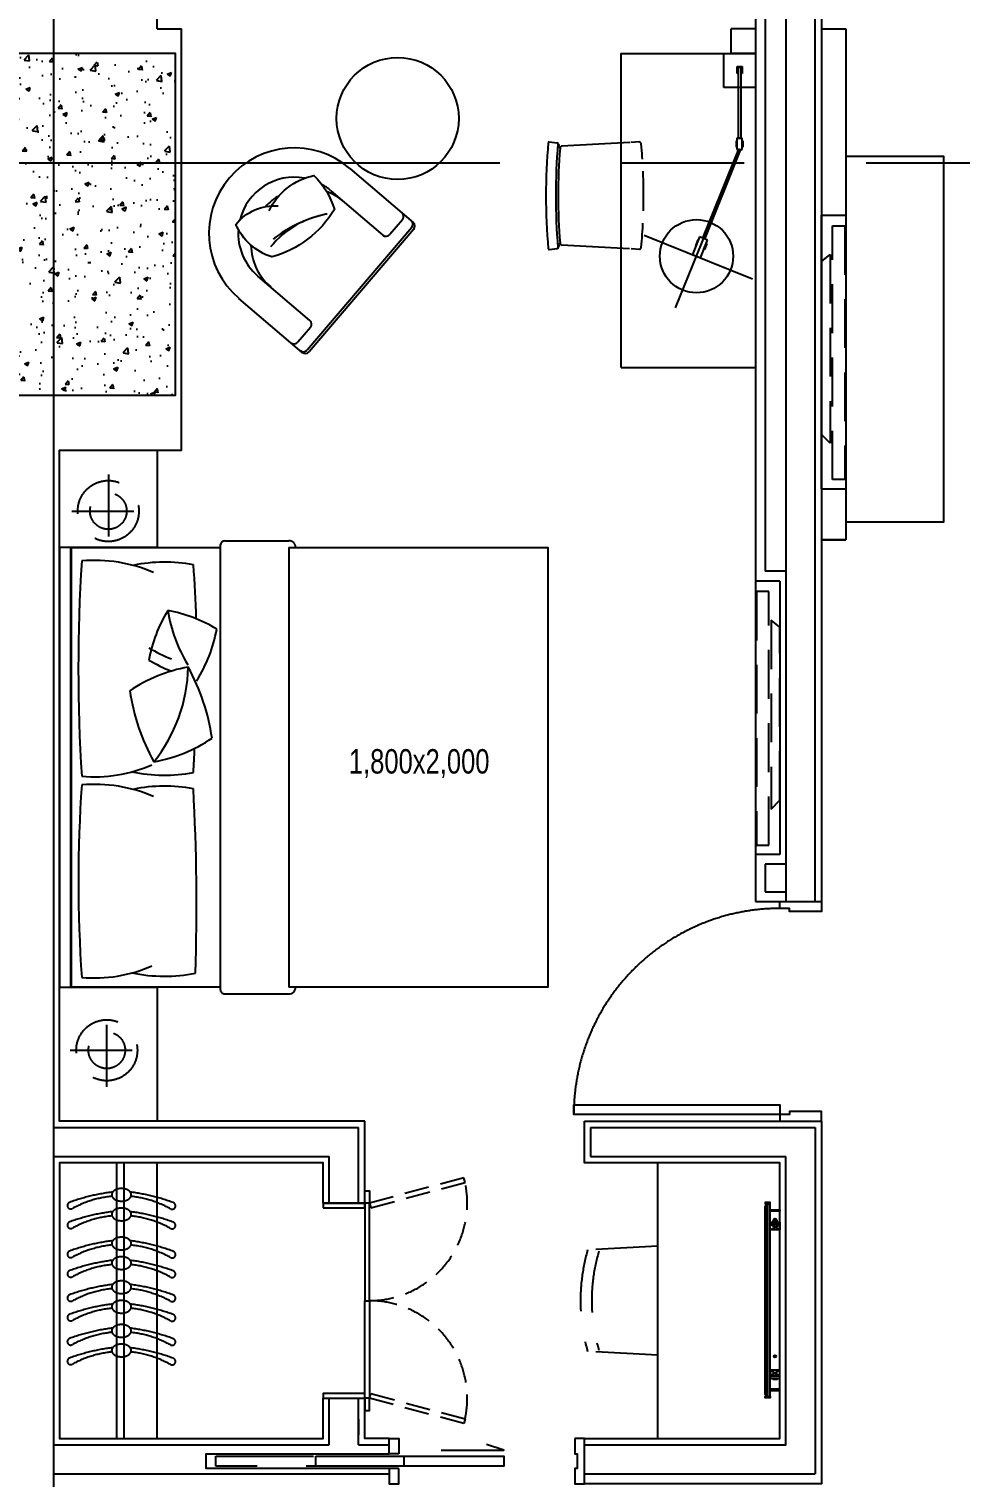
# Model space of a CAD drawing. Header units: millimetres. Extents: x 10000 to 302800, y 6800 to 229018.
# Drawn here: x 209778 to 213591, y 157154 to 163087 of the extents above; entities that cross this region are included whole.
import ezdxf
from ezdxf.enums import TextEntityAlignment as Align

# ---------------------------------------------------------------- set-up
doc = ezdxf.new("R2010")
doc.units = ezdxf.units.MM
doc.header["$LTSCALE"] = 400
doc.header["$MEASUREMENT"] = 0
for name, pattern in [('X-GRID_5~ROOF$0$CENTER2', [1.125, 0.75, -0.125, 0.125, -0.125]), ('X-ROOM TYPE-SR-1.3+1.7Bay$0$CONTINOUS', [0]), ('X-ROOM TYPE-SR-1.3+1.7Bay$0$DASHDOT', [1, 0.5, -0.25, 0, -0.25]), ('X-ROOM TYPE-SR-1.3+1.7Bay$0$HID', [1.5, 1, -0.5]), ('X-ROOM TYPE-SR-1.3+1.7Bay$0$HIDDEN', [0.375, 0.25, -0.125]), ('X-ROOM TYPE-SR-1.3+1.7Bay$0$X-ROOM TYPE-SR-1.3+1.7Bay$0$HIDDEN2', [4.7625, 3.175, -1.5875]), ('X-ROOM TYPE-SR-1.3+1.7Bay$0$X-ROOM TYPE-SR-2bay_1$0$PHANTOM2', [1.25, 0.625, -0.125, 0.125, -0.125, 0.125, -0.125]), ('X-ROOM TYPE-SR-1.3+1.7Bay$0$X-ROOM TYPE-SR-3Bay$0$X-ROOM TYPE-SR-3Bay$0$HIDDEN2', [4.7625, 3.175, -1.5875])]:
    doc.linetypes.add(name, pattern=pattern)
doc.layers.get('0').update_dxf_attribs({"linetype": 'CONTINUOUS'})
for name, color, linetype in [('A-DIM1', 7, 'CONTINUOUS'), ('X-COL-8F$0$A-COL', 2, 'CONTINUOUS'), ('X-COL-8F$0$A-HAT', 252, 'CONTINUOUS'), ('X-EXT_8F$0$A-254', 254, 'CONTINUOUS'), ('X-GRID_5~ROOF$0$A-CEN1', 1, 'X-GRID_5~ROOF$0$CENTER2'), ('X-ROOM TYPE-SR-1.3+1.7Bay$0$.WA_BUILT-IN LOW', 252, 'CONTINUOUS'), ('X-ROOM TYPE-SR-1.3+1.7Bay$0$.WA_Built-in mirror', 252, 'CONTINUOUS'), ('X-ROOM TYPE-SR-1.3+1.7Bay$0$.WA_Built-in_Lower', 252, 'CONTINUOUS'), ('X-ROOM TYPE-SR-1.3+1.7Bay$0$.WA_Door Swing', 252, 'CONTINUOUS'), ('X-ROOM TYPE-SR-1.3+1.7Bay$0$.WA_FP_Furn', 252, 'X-ROOM TYPE-SR-1.3+1.7Bay$0$CONTINOUS'), ('X-ROOM TYPE-SR-1.3+1.7Bay$0$.WA_Furn', 252, 'CONTINUOUS'), ('X-ROOM TYPE-SR-1.3+1.7Bay$0$.WA_Furn hidden', 252, 'CONTINUOUS'), ('X-ROOM TYPE-SR-1.3+1.7Bay$0$.WA_METAL', 252, 'CONTINUOUS'), ('X-ROOM TYPE-SR-1.3+1.7Bay$0$.WA_Plaster', 252, 'CONTINUOUS'), ('X-ROOM TYPE-SR-1.3+1.7Bay$0$.WA_Wall-Fin', 252, 'CONTINUOUS'), ('X-ROOM TYPE-SR-1.3+1.7Bay$0$.WA_Wall-Finish', 252, 'CONTINUOUS'), ('X-ROOM TYPE-SR-1.3+1.7Bay$0$A-WALD', 7, 'CONTINUOUS'), ('X-ROOM TYPE-SR-1.3+1.7Bay$0$WA_Furn', 252, 'CONTINUOUS'), ('X-ROOM TYPE-SR-1.3+1.7Bay$0$X-ROOM TYPE-SR-1.3+1.7Bay$0$__Door-bomba', 252, 'CONTINUOUS'), ('X-ROOM TYPE-SR-1.3+1.7Bay$0$X-ROOM TYPE-SR-1.3+1.7Bay$0$ID_FP-FURN LOOSE', 252, 'CONTINUOUS'), ('X-ROOM TYPE-SR-1.3+1.7Bay$0$X-ROOM TYPE-SR-2bay_1$0$__Door-bomba', 252, 'CONTINUOUS'), ('X-ROOM TYPE-SR-1.3+1.7Bay$0$X-ROOM TYPE-SR-2bay_1$0$X-ROOM TYPE-SR-1.3+1.7Bay$0$__Door-bomba', 252, 'CONTINUOUS'), ('X-ROOM TYPE-SR-1.3+1.7Bay$0$X-ROOM TYPE-SR-3Bay$0$ID_FP-FURN LOOSE', 252, 'CONTINUOUS')]:
    doc.layers.add(name, color=color, linetype=linetype)
doc.styles.add('X-ROOM TYPE-SR-1.3+1.7Bay$0$Hrtext', font='', dxfattribs={"width": 0.8})
doc.styles.get('X-ROOM TYPE-SR-1.3+1.7Bay$0$Hrtext').set_extended_font_data('Dotum')

# ---------------------------------------------------------------- blocks, each defined once
blk = doc.blocks.new('X-COL-8F$0$1200X1400_4~10F_C4A')
at = {"layer": 'X-COL-8F$0$A-HAT'}
h = blk.add_hatch(dxfattribs=at)
h.set_pattern_fill('AR-CONC', color=256)
h.set_pattern_definition([(50, (-184198.82, -65921.2), (182.18467, -15.93909), [19.05, -209.55]), (355, (-184198.82, -65921.2), (-35.24283, 191.05664), [15.24, -167.64]), (100.451, (-184183.63, -65922.53), (146.9425, 175.11669), [16.19, -178.09]), (46.1842, (-184198.82, -65870.4), (271.07904, -42.04233), [28.575, -314.325]), (96.6356, (-184176.23, -65873.9), (237.40423, 247.42556), [24.285, -267.135]), (351.184, (-184198.82, -65870.4), (237.4046, 247.4251), [22.86, -251.46]), (21, (-184173.42, -65883.1), (151.61488, -102.26552), [19.05, -209.55]), (326, (-184173.42, -65883.1), (61.80203, 184.18797), [15.24, -167.64]), (71.4514, (-184160.78, -65891.63), (213.41649, 81.92286), [16.19, -178.09]), (37.5, (-184198.817, -65921.206), (3.088603, 84.555039), [0, -165.608, 0, -170.18, 0, -168.275]), (7.5, (-184198.82, -65921.21), (66.819663, 100.180575), [0, -97.028, 0, -161.798, 0, -64.135]), (327.5, (-184255.46, -65921.206), (135.590595, -5.728744), [0, -63.5, 0, -198.12, 0, -262.89]), (317.5, (-184280.86, -65921.21), (148.12918, 25.42649), [0, -82.55, 0, -131.572, 0, -186.69])])
h.paths.add_polyline_path([(600, 1600), (-600, 1600), (-600, 200), (600, 200)])
at = {"layer": 'X-COL-8F$0$A-COL'}
blk.add_lwpolyline([(-600, 200), (600, 200), (600, 1600), (-600, 1600)], close=True, dxfattribs=at)
blk = doc.blocks.new('X-COL-8F')
at = {"layer": 'X-COL-8F$0$A-COL'}
blk.add_blockref('X-COL-8F$0$1200X1400_4~10F_C4A', (204998.8, 65921.2), dxfattribs=at)
blk = doc.blocks.new('X-EXT_8F')
at = {"layer": 'X-EXT_8F$0$A-254'}
h = blk.add_hatch(dxfattribs=at)
h.set_pattern_fill('LINE', color=252, scale=100, angle=90)
h.set_pattern_definition([(90, (0, 0), (-317.5, 2e-14), [])])
edge = h.paths.add_edge_path()
edge.add_line((214444.8, 68021.2), (188877.6, 70521.2))
edge.add_line((188877.6, 70521.2), (174255.5, 70521.2))
edge.add_arc((174255.5, 68371.2), 2150, 90, 167)
edge.add_line((172160.6, 68854.9), (172053.9, 68392.8))
edge.add_arc((174148.8, 67909.2), 2150, 167, 180)
edge.add_line((171998.8, 67909.2), (171998.8, 38021.2))
edge.add_arc((174148.8, 38021.2), 2150, 180, 270)
edge.add_line((174148.8, 35871.2), (195098.8, 35871.2))
edge.add_line((195098.8, 35871.2), (195098.8, 36521.2))
edge.add_line((195098.8, 36521.2), (174648.8, 36521.2))
edge.add_arc((174648.8, 38021.2), 1500, 180, 270, ccw=False)
edge.add_line((173148.8, 38021.2), (173148.8, 67371.2))
edge.add_arc((174648.8, 67371.2), 1500, 90, 180, ccw=False)
edge.add_line((174648.8, 68871.2), (187974.8, 68871.2))
edge.add_line((187974.8, 68871.2), (202089.9, 68021.2))
edge.add_line((202089.9, 68021.2), (214444.8, 68021.2))
blk = doc.blocks.new('X-GRID_5~ROOF')
at = {"layer": 'X-GRID_5~ROOF$0$A-CEN1', "ltscale": 10}
blk.add_lwpolyline([(251927.3, 67071.2), (158516.9, 67071.2)], dxfattribs=at)
blk = doc.blocks.new('X-ROOM TYPE-SR-1.3+1.7Bay$0$A$C07D34A31')
at = {"layer": 'X-ROOM TYPE-SR-1.3+1.7Bay$0$.WA_Furn'}
for p, q in [((0, 387.3), (3.3, 354.1)), ((440, 387.3), (436.7, 354.1)), ((2.2, 57.3), (17.3, 335.6)), ((437.9, 56.9), (422.7, 335.6))]:
    blk.add_line(p, q, dxfattribs=at)
at = {"layer": 'X-ROOM TYPE-SR-1.3+1.7Bay$0$.WA_Furn', "linetype": 'X-ROOM TYPE-SR-1.3+1.7Bay$0$HIDDEN'}
for p, q in [((0, 17.4), (1.8, 50.2)), ((440, 17.4), (438.1, 52.8))]:
    blk.add_line(p, q, dxfattribs=at)
at = {"layer": 'X-ROOM TYPE-SR-1.3+1.7Bay$0$.WA_Furn'}
for centre, radius, start, end in [((3.2, 387.1), 3.23, 98.30308, 176.25735), ((220, -2025), 2425, 90, 95.13966), ((220, -2025), 2385, 90, 95.10924), ((220, -2025), 2425, 84.86034, 90), ((220, -2025), 2385, 84.89076, 90), ((436.8, 387.1), 3.23, 3.74265, 81.69692), ((7.2, 354.5), 4, 185.23549, 275.10924), ((55.2, 434.5), 97.2, 238.72186, 252.06227), ((26.1, 332.9), 9.17, 95.25923, 163.19124), ((220, -2035), 2385, 90, 94.68457), ((220, -2035), 2385, 85.31543, 90), ((384.8, 434.5), 97.2, 287.93773, 301.27814), ((413.9, 332.9), 9.17, 16.80876, 84.74077), ((432.8, 354.5), 4, 264.89076, 354.76451)]:
    blk.add_arc(centre, radius, start, end, dxfattribs=at)
at = {"layer": 'X-ROOM TYPE-SR-1.3+1.7Bay$0$.WA_Furn', "linetype": 'X-ROOM TYPE-SR-1.3+1.7Bay$0$HIDDEN'}
for centre, radius, start, end in [((9.4, 18.7), 9.51, 187.97976, 260.47923), ((220, 2425), 2425, 264.98106, 270), ((220, 2425), 2425, 270, 275.01894), ((430.6, 18.7), 9.51, 279.52077, 352.02024)]:
    blk.add_arc(centre, radius, start, end, dxfattribs=at)
blk = doc.blocks.new('X-ROOM TYPE-SR-1.3+1.7Bay$0$LAMP')
at = {"layer": 'X-ROOM TYPE-SR-1.3+1.7Bay$0$.WA_Furn', "color": 8}
for p, q in [((72609.2, 26538.3), (72749.2, 26538.3)), ((72609.2, 26408.3), (72609.2, 26538.3)), ((72749.2, 26538.3), (72749.2, 26408.3)), ((73353.6, 26082.9), (73533.2, 26526.9)), ((72662.8, 26463.2), (72662.8, 26483.4)), ((72662.8, 26483.4), (72691.4, 26483.4)), ((72691.4, 26463.2), (72662.8, 26463.2)), ((72956.8, 26479.4), (72666.8, 26479.4)), ((72666.8, 26479.4), (72666.8, 26467.2)), ((72666.8, 26467.2), (72956.8, 26467.2)), ((72691.4, 26483.4), (72691.4, 26479.4)), ((72691.4, 26467.2), (72691.4, 26463.2)), ((72956.8, 26484.4), (72956.8, 26462.2)), ((73003.6, 26484.4), (72956.8, 26484.4)), ((72956.8, 26467.2), (72956.8, 26479.4)), ((72956.8, 26462.2), (73003.6, 26462.2)), ((72967.6, 26484.4), (72967.6, 26486.8)), ((72967.6, 26486.8), (72992.9, 26486.8)), ((72992.9, 26484.4), (72967.6, 26484.4)), ((72992.9, 26462.2), (72967.6, 26462.2)), ((72967.6, 26462.2), (72967.6, 26459.8)), ((72967.6, 26459.8), (72992.9, 26459.8)), ((72992.9, 26486.8), (72992.9, 26484.4)), ((72992.9, 26459.8), (72992.9, 26462.2)), ((73006.1, 26477.8), (73002.3, 26468.6)), ((73002.3, 26468.6), (73365.9, 26321.6)), ((73003.6, 26462.2), (73003.6, 26484.4)), ((73369.7, 26330.8), (73006.1, 26477.8)), ((72749.2, 26408.3), (72609.2, 26408.3)), ((73651.1, 26211.6), (73251, 26373.4)), ((73374.4, 26342.4), (73361.3, 26309.9)), ((73446.7, 26313.1), (73374.4, 26342.4)), ((73361.3, 26309.9), (73433.6, 26280.7)), ((73374.6, 26304.6), (73373.7, 26302.3)), ((73373.7, 26302.3), (73397.2, 26292.8)), ((73398.1, 26295.1), (73374.6, 26304.6)), ((73387.7, 26337), (73388.6, 26339.2)), ((73411.2, 26327.5), (73387.7, 26337)), ((73388.6, 26339.2), (73412.1, 26329.7)), ((73397.2, 26292.8), (73398.1, 26295.1)), ((73412.1, 26329.7), (73411.2, 26327.5)), ((73433.6, 26280.7), (73446.7, 26313.1))]:
    blk.add_line(p, q, dxfattribs=at)
blk.add_circle((73440.2, 26296.9), 150, dxfattribs=at)
blk = doc.blocks.new('X-ROOM TYPE-SR-1.3+1.7Bay$0$DOOR-900')
at = {"color": 8, "linetype": 'X-ROOM TYPE-SR-1.3+1.7Bay$0$X-ROOM TYPE-SR-2bay_1$0$PHANTOM2', "ltscale": 200}
blk.add_arc((-28, -85), 844, 180, 270, dxfattribs=at)
at = {"layer": 'X-ROOM TYPE-SR-1.3+1.7Bay$0$X-ROOM TYPE-SR-2bay_1$0$__Door-bomba'}
for points in [[(-900, 85), (-860, 85), (-860, -45), (-872, -45), (-872, -85), (-900, -85)], [(0, 85), (-40, 85), (-40, -45), (-28, -45), (-28, -85), (0, -85)], [(-28, -85), (-28, -929), (-68, -929), (-68, -85)]]:
    blk.add_lwpolyline(points, close=True, dxfattribs=at)
blk = doc.blocks.new('X-ROOM TYPE-SR-1.3+1.7Bay')
at = {"layer": 'X-ROOM TYPE-SR-1.3+1.7Bay$0$.WA_BUILT-IN LOW'}
h = blk.add_hatch(dxfattribs=at)
h.set_pattern_fill('NET', color=256, scale=100, angle=45, style=0)
h.set_pattern_definition([(45, (271421.036, 103629.113), (-8.8388348, 8.8388348), []), (135, (271421.036, 103629.113), (-8.8388348, -8.8388348), [])])
h.paths.add_polyline_path([(208023.8, 62807), (208023.8, 62018.5), (208018.5, 62018.5), (208013.8, 62029.2), (208013.8, 62795.5), (208018.5, 62807)])
at = {"color": 8, "linetype": 'X-ROOM TYPE-SR-1.3+1.7Bay$0$HID'}
blk.add_lwpolyline([(205763.8, 61773.7), (206533.8, 61773.7), (206533.8, 61733.7), (205763.8, 61733.7)], close=True, dxfattribs=at)
at = {"layer": 'X-ROOM TYPE-SR-1.3+1.7Bay$0$.WA_BUILT-IN LOW', "linetype": 'X-ROOM TYPE-SR-1.3+1.7Bay$0$HIDDEN', "ltscale": 100}
for p, q in [((205358.8, 61846.2), (205358.8, 62976.2)), ((205388.8, 61846.2), (205388.8, 62976.2))]:
    blk.add_line(p, q, dxfattribs=at)
at = {"layer": 'X-ROOM TYPE-SR-1.3+1.7Bay$0$.WA_BUILT-IN LOW'}
for p, q in [((208013.8, 62027.3), (208013.8, 62795.5)), ((208023.8, 62018.5), (208023.8, 62807)), ((208073.8, 62701), (208033.8, 62723.5)), ((208033.8, 62701), (208073.8, 62723.5)), ((208073.8, 62125.9), (208033.8, 62103.5)), ((208033.8, 62125.9), (208073.8, 62103.5))]:
    blk.add_line(p, q, dxfattribs=at)
for points in [[(208023.8, 62807), (208023.8, 62018.5), (208018.5, 62018.5), (208013.8, 62029.2), (208013.8, 62795.5), (208018.5, 62807)], [(208073.8, 62701), (208033.8, 62701), (208033.8, 62723.5), (208073.8, 62723.5)], [(208044.5, 62739), (208044.5, 62733.5), (208063.2, 62733.5), (208063.2, 62739)], [(208073.8, 62125.9), (208033.8, 62125.9), (208033.8, 62103.5), (208073.8, 62103.5)], [(208044.5, 62087.9), (208044.5, 62093.5), (208063.2, 62093.5), (208063.2, 62087.9)]]:
    blk.add_lwpolyline(points, close=True, dxfattribs=at)
for centre in [(208053.8, 62743.5), (208053.8, 62183.4)]:
    blk.add_circle(centre, 4.52, dxfattribs=at)
at = {"layer": 'X-ROOM TYPE-SR-1.3+1.7Bay$0$.WA_BUILT-IN LOW', "linetype": 'X-ROOM TYPE-SR-1.3+1.7Bay$0$HIDDEN', "ltscale": 100}
for centre, radius, start, end in [((205435.4, 62075.2), 786.7, 96.83438, 110.10125), ((205378.1, 62424.2), 416.5, 95.43257, 118.92959), ((205315.4, 62075.6), 786.7, 69.56514, 82.83201), ((205374.8, 62424.2), 416.5, 60.73681, 84.23382), ((205169.8, 62800.9), 13.9, 110.10125, 298.92959), ((205435.4, 61995), 786.7, 96.83438, 110.10125), ((205315.4, 61995.4), 786.7, 69.56514, 82.83201), ((205585.2, 62799.7), 13.9, 240.73681, 69.56514), ((205169.8, 62720.7), 13.9, 110.10125, 298.92959), ((205378.1, 62344), 416.5, 95.43257, 118.92959), ((205374.8, 62344), 416.5, 60.73681, 84.23382), ((205585.2, 62719.5), 13.9, 240.73681, 69.56514), ((205435.4, 61875.8), 786.7, 96.83438, 110.10125), ((205315.4, 61876.1), 786.7, 69.56514, 82.83201), ((205169.8, 62601.5), 13.9, 110.10125, 298.92959), ((205378.1, 62224.7), 416.5, 95.43257, 118.92959), ((205374.8, 62224.7), 416.5, 60.73681, 84.23382), ((205585.2, 62600.3), 13.9, 240.73681, 69.56514), ((205169.8, 62521.2), 13.9, 110.10125, 298.92959), ((205435.4, 61795.5), 786.7, 96.83438, 110.10125), ((205378.1, 62144.5), 416.5, 95.43257, 118.92959), ((205315.4, 61795.9), 786.7, 69.56514, 82.83201), ((205374.8, 62144.5), 416.5, 60.73681, 84.23382), ((205585.2, 62520), 13.9, 240.73681, 69.56514), ((205435.4, 61696.7), 786.7, 96.83438, 110.10125), ((205315.4, 61697.1), 786.7, 69.56514, 82.83201), ((205169.8, 62422.4), 13.9, 110.10125, 298.92959), ((205378.1, 62045.7), 416.5, 95.43257, 118.92959), ((205374.8, 62045.7), 416.5, 60.73681, 84.23382), ((205585.2, 62421.2), 13.9, 240.73681, 69.56514), ((205169.8, 62342.2), 13.9, 110.10125, 298.92959), ((205435.4, 61616.5), 786.7, 96.83438, 110.10125), ((205378.1, 61965.5), 416.5, 95.43257, 118.92959), ((205315.4, 61616.9), 786.7, 69.56514, 82.83201), ((205374.8, 61965.5), 416.5, 60.73681, 84.23382), ((205585.2, 62341), 13.9, 240.73681, 69.56514), ((205435.2, 61517.7), 786.7, 96.83438, 110.10125), ((205315.2, 61518.1), 786.7, 69.56514, 82.83201), ((205169.7, 62243.4), 13.9, 110.10125, 298.92959), ((205377.9, 61866.7), 416.5, 95.43257, 118.92959), ((205374.6, 61866.7), 416.5, 60.73681, 84.23382), ((205585, 62242.2), 13.9, 240.73681, 69.56514), ((205169.7, 62163.2), 13.9, 110.10125, 298.92959), ((205435.2, 61437.5), 786.7, 96.83438, 110.10125), ((205377.9, 61786.4), 416.5, 95.43257, 118.92959), ((205315.2, 61437.9), 786.7, 69.56514, 82.83201), ((205374.6, 61786.5), 416.5, 60.73681, 84.23382), ((205585, 62162), 13.9, 240.73681, 69.56514)]:
    blk.add_arc(centre, radius, start, end, dxfattribs=at)
at = {"layer": 'X-ROOM TYPE-SR-1.3+1.7Bay$0$.WA_BUILT-IN LOW', "linetype": 'X-ROOM TYPE-SR-1.3+1.7Bay$0$HIDDEN', "ltscale": 50}
for centre, radius, start, end in [((205354.4, 62844.9), 16.9, 146.98135, 179.8332), ((205354.4, 62844.9), 16.9, 179.8332, 212.68504), ((205365.5, 62837.7), 30.1, 122.51167, 146.98135), ((205365.6, 62852.1), 30.1, 212.68504, 237.15472), ((205372.9, 62863.4), 43.7, 237.15472, 254.95346), ((205372.8, 62826.3), 43.7, 104.71293, 122.51167), ((205377.5, 62808.3), 62.4, 89.8332, 104.71293), ((205377.5, 62808.3), 62.4, 74.95346, 89.8332), ((205382.5, 62863.4), 43.7, 284.71293, 302.51167), ((205382.4, 62826.3), 43.7, 57.15472, 74.95346), ((205389.8, 62852), 30.1, 302.51167, 326.98135), ((205389.7, 62837.7), 30.1, 32.68504, 57.15472), ((205400.9, 62844.8), 16.9, 326.98135, 359.8332), ((205400.9, 62844.8), 16.9, 359.8332, 32.68504), ((205354.4, 62764.7), 16.9, 146.98135, 179.8332), ((205365.5, 62757.5), 30.1, 122.51167, 146.98135), ((205372.8, 62746.1), 43.7, 104.71293, 122.51167), ((205377.8, 62881.5), 62.4, 254.95346, 269.8332), ((205377.5, 62728), 62.4, 89.8332, 104.71293), ((205377.8, 62881.5), 62.4, 269.8332, 284.71293), ((205377.5, 62728), 62.4, 74.95346, 89.8332), ((205382.4, 62746.1), 43.7, 57.15472, 74.95346), ((205389.7, 62757.4), 30.1, 32.68504, 57.15472), ((205400.9, 62764.6), 16.9, 359.8332, 32.68504), ((205354.4, 62764.7), 16.9, 179.8332, 212.68504), ((205365.6, 62771.8), 30.1, 212.68504, 237.15472), ((205372.9, 62783.2), 43.7, 237.15472, 254.95346), ((205377.8, 62801.2), 62.4, 254.95346, 269.8332), ((205377.8, 62801.2), 62.4, 269.8332, 284.71293), ((205382.5, 62783.2), 43.7, 284.71293, 302.51167), ((205389.8, 62771.8), 30.1, 302.51167, 326.98135), ((205400.9, 62764.6), 16.9, 326.98135, 359.8332), ((205354.4, 62645.5), 16.9, 146.98135, 179.8332), ((205365.5, 62638.3), 30.1, 122.51167, 146.98135), ((205372.8, 62626.8), 43.7, 104.71293, 122.51167), ((205377.5, 62608.8), 62.4, 89.8332, 104.71293), ((205377.5, 62608.8), 62.4, 74.95346, 89.8332), ((205382.4, 62626.8), 43.7, 57.15472, 74.95346), ((205389.7, 62638.2), 30.1, 32.68504, 57.15472), ((205400.9, 62645.3), 16.9, 359.8332, 32.68504), ((205354.4, 62645.5), 16.9, 179.8332, 212.68504), ((205365.6, 62652.6), 30.1, 212.68504, 237.15472), ((205372.9, 62664), 43.7, 237.15472, 254.95346), ((205372.8, 62546.6), 43.7, 104.71293, 122.51167), ((205377.8, 62682), 62.4, 254.95346, 269.8332), ((205377.5, 62528.6), 62.4, 89.8332, 104.71293), ((205377.8, 62682), 62.4, 269.8332, 284.71293), ((205377.5, 62528.6), 62.4, 74.95346, 89.8332), ((205382.5, 62663.9), 43.7, 284.71293, 302.51167), ((205382.4, 62546.6), 43.7, 57.15472, 74.95346), ((205389.8, 62652.5), 30.1, 302.51167, 326.98135), ((205400.9, 62645.3), 16.9, 326.98135, 359.8332), ((205354.4, 62565.2), 16.9, 146.98135, 179.8332), ((205354.4, 62565.2), 16.9, 179.8332, 212.68504), ((205365.5, 62558), 30.1, 122.51167, 146.98135), ((205365.6, 62572.4), 30.1, 212.68504, 237.15472), ((205372.9, 62583.7), 43.7, 237.15472, 254.95346), ((205377.8, 62601.8), 62.4, 254.95346, 269.8332), ((205377.8, 62601.8), 62.4, 269.8332, 284.71293), ((205382.5, 62583.7), 43.7, 284.71293, 302.51167), ((205389.8, 62572.3), 30.1, 302.51167, 326.98135), ((205389.7, 62558), 30.1, 32.68504, 57.15472), ((205400.9, 62565.1), 16.9, 326.98135, 359.8332), ((205400.9, 62565.1), 16.9, 359.8332, 32.68504), ((205354.4, 62466.4), 16.9, 146.98135, 179.8332), ((205365.5, 62459.2), 30.1, 122.51167, 146.98135), ((205372.8, 62447.8), 43.7, 104.71293, 122.51167), ((205377.5, 62429.8), 62.4, 89.8332, 104.71293), ((205377.5, 62429.8), 62.4, 74.95346, 89.8332), ((205382.4, 62447.8), 43.7, 57.15472, 74.95346), ((205389.7, 62459.2), 30.1, 32.68504, 57.15472), ((205400.9, 62466.3), 16.9, 359.8332, 32.68504), ((205354.4, 62466.4), 16.9, 179.8332, 212.68504), ((205365.6, 62473.6), 30.1, 212.68504, 237.15472), ((205372.9, 62485), 43.7, 237.15472, 254.95346), ((205377.8, 62503), 62.4, 254.95346, 269.8332), ((205377.5, 62349.5), 62.4, 89.8332, 104.71293), ((205377.8, 62503), 62.4, 269.8332, 284.71293), ((205377.5, 62349.5), 62.4, 74.95346, 89.8332), ((205382.5, 62484.9), 43.7, 284.71293, 302.51167), ((205389.8, 62473.5), 30.1, 302.51167, 326.98135), ((205400.9, 62466.3), 16.9, 326.98135, 359.8332), ((205354.4, 62386.2), 16.9, 146.98135, 179.8332), ((205354.4, 62386.2), 16.9, 179.8332, 212.68504), ((205365.5, 62379), 30.1, 122.51167, 146.98135), ((205365.6, 62393.4), 30.1, 212.68504, 237.15472), ((205372.9, 62404.7), 43.7, 237.15472, 254.95346), ((205372.8, 62367.6), 43.7, 104.71293, 122.51167), ((205377.8, 62422.8), 62.4, 254.95346, 269.8332), ((205377.8, 62422.8), 62.4, 269.8332, 284.71293), ((205382.5, 62404.7), 43.7, 284.71293, 302.51167), ((205382.4, 62367.6), 43.7, 57.15472, 74.95346), ((205389.8, 62393.3), 30.1, 302.51167, 326.98135), ((205389.7, 62378.9), 30.1, 32.68504, 57.15472), ((205400.9, 62386.1), 16.9, 326.98135, 359.8332), ((205400.9, 62386.1), 16.9, 359.8332, 32.68504), ((205354.3, 62287.4), 16.9, 146.98135, 179.8332), ((205365.3, 62280.2), 30.1, 122.51167, 146.98135), ((205372.6, 62268.8), 43.7, 104.71293, 122.51167), ((205377.4, 62250.8), 62.4, 89.8332, 104.71293), ((205377.4, 62250.8), 62.4, 74.95346, 89.8332), ((205382.2, 62268.8), 43.7, 57.15472, 74.95346), ((205389.5, 62280.2), 30.1, 32.68504, 57.15472), ((205400.7, 62287.3), 16.9, 359.8332, 32.68504), ((205354.3, 62287.4), 16.9, 179.8332, 212.68504), ((205365.4, 62294.6), 30.1, 212.68504, 237.15472), ((205372.7, 62305.9), 43.7, 237.15472, 254.95346), ((205377.6, 62324), 62.4, 254.95346, 269.8332), ((205377.4, 62170.5), 62.4, 89.8332, 104.71293), ((205377.6, 62324), 62.4, 269.8332, 284.71293), ((205377.4, 62170.5), 62.4, 74.95346, 89.8332), ((205382.3, 62305.9), 43.7, 284.71293, 302.51167), ((205389.6, 62294.5), 30.1, 302.51167, 326.98135), ((205400.7, 62287.3), 16.9, 326.98135, 359.8332), ((205354.3, 62207.2), 16.9, 146.98135, 179.8332), ((205354.3, 62207.2), 16.9, 179.8332, 212.68504), ((205365.4, 62214.3), 30.1, 212.68504, 237.15472), ((205365.3, 62200), 30.1, 122.51167, 146.98135), ((205372.7, 62225.7), 43.7, 237.15472, 254.95346), ((205372.6, 62188.6), 43.7, 104.71293, 122.51167), ((205377.6, 62243.7), 62.4, 254.95346, 269.8332), ((205377.6, 62243.7), 62.4, 269.8332, 284.71293), ((205382.3, 62225.7), 43.7, 284.71293, 302.51167), ((205382.2, 62188.6), 43.7, 57.15472, 74.95346), ((205389.6, 62214.3), 30.1, 302.51167, 326.98135), ((205389.5, 62199.9), 30.1, 32.68504, 57.15472), ((205400.7, 62207.1), 16.9, 359.8332, 32.68504), ((205400.7, 62207.1), 16.9, 326.98135, 359.8332)]:
    blk.add_arc(centre, radius, start, end, dxfattribs=at)
at = {"layer": 'X-ROOM TYPE-SR-1.3+1.7Bay$0$.WA_Built-in mirror', "linetype": 'X-ROOM TYPE-SR-1.3+1.7Bay$0$CONTINOUS'}
for points in [[(208033.8, 62723.5), (208033.8, 62733.5), (208073.8, 62733.5), (208073.8, 62723.5)], [(208033.8, 62103.5), (208033.8, 62093.5), (208073.8, 62093.5), (208073.8, 62103.5)]]:
    blk.add_lwpolyline(points, close=True, dxfattribs=at)
at = {"layer": 'X-ROOM TYPE-SR-1.3+1.7Bay$0$.WA_Built-in_Lower'}
for p, q in [((205523.8, 61846.2), (205523.8, 62976.2)), ((207573.8, 61846.2), (207573.8, 62976.2))]:
    blk.add_line(p, q, dxfattribs=at)
at = {"layer": 'X-ROOM TYPE-SR-1.3+1.7Bay$0$.WA_Built-in_Lower', "linetype": 'X-ROOM TYPE-SR-1.3+1.7Bay$0$HIDDEN'}
for points in [[(206399, 62791.9), (206785.4, 62895.4), (206780.2, 62914.7), (206393.8, 62811.2)], [(206399, 62030.5), (206785.4, 61927), (206780.2, 61907.7), (206393.8, 62011.2)]]:
    blk.add_lwpolyline(points, close=True, dxfattribs=at)
at = {"layer": 'X-ROOM TYPE-SR-1.3+1.7Bay$0$.WA_Built-in_Lower'}
for points in [[(206393.8, 62811.2), (206373.8, 62811.2), (206373.8, 62861.2), (206393.8, 62861.2)], [(206203.8, 62791.2), (206373.8, 62791.2), (206373.8, 62811.2), (206203.8, 62811.2)], [(206373.8, 62811.2), (206373.8, 62411.2), (206393.8, 62411.2), (206393.8, 62811.2)], [(206373.8, 62011.2), (206373.8, 62411.2), (206393.8, 62411.2), (206393.8, 62011.2)], [(206203.8, 62011.2), (206373.8, 62011.2), (206373.8, 62031.2), (206203.8, 62031.2)], [(206393.8, 62011.2), (206373.8, 62011.2), (206373.8, 61961.2), (206393.8, 61961.2)]]:
    blk.add_lwpolyline(points, close=True, dxfattribs=at)
at = {"layer": 'X-ROOM TYPE-SR-1.3+1.7Bay$0$.WA_Built-in_Lower', "linetype": 'X-ROOM TYPE-SR-1.3+1.7Bay$0$HIDDEN'}
for centre, start, end in [((206393.8, 62811.2), 269.99974, 12.13402), ((206393.8, 62011.2), 347.86598, 90.00026)]:
    blk.add_arc(centre, 400, start, end, dxfattribs=at)
at = {"layer": 'X-ROOM TYPE-SR-1.3+1.7Bay$0$.WA_FP_Furn'}
for p, q in [((206313, 67049.9), (206572.2, 66828.6)), ((206235.1, 66958.7), (206448, 66776.8)), ((206566.2, 66807.4), (206137.5, 66305.5)), ((206528.2, 66839.8), (206476.2, 66779)), ((206574.4, 66800.4), (206145.7, 66298.5)), ((206149.2, 66427), (205936.3, 66608.9)), ((206117.5, 66296.3), (205858.4, 66517.6)), ((206151.5, 66398.8), (206099.5, 66338))]:
    blk.add_line(p, q, dxfattribs=at)
at = {"layer": 'X-ROOM TYPE-SR-1.3+1.7Bay$0$.WA_FP_Furn', "ltscale": 0.2}
for p, q in [((205782.3, 65506.1), (205782.3, 63686.4)), ((205800.6, 65524.4), (206063.5, 65524.4)), ((206063.5, 65496.2), (206063.5, 63696.2)), ((205800.6, 63668.1), (206063.5, 63668.1))]:
    blk.add_line(p, q, dxfattribs=at)
at = {"layer": 'X-ROOM TYPE-SR-1.3+1.7Bay$0$.WA_FP_Furn', "linetype": 'X-ROOM TYPE-SR-1.3+1.7Bay$0$DASHDOT', "ltscale": 300}
blk.add_line((207973.8, 65359.5), (207973.8, 64239.5), dxfattribs=at)
at = {"layer": 'X-ROOM TYPE-SR-1.3+1.7Bay$0$.WA_FP_Furn', "ltscale": 300}
blk.add_lwpolyline([(208343.8, 67100.4), (208743.8, 67100.4), (208743.8, 65600.4), (208343.8, 65600.4)], dxfattribs=at)
at = {"layer": 'X-ROOM TYPE-SR-1.3+1.7Bay$0$.WA_FP_Furn'}
blk.add_lwpolyline([(205982, 66876.4, -0.232884), (206165.3, 67020.6, -0.135002), (206249.5, 66881.3, -0.190823), (205993.3, 66687.2, -0.215879), (205846.1, 66820.6, -0.243587), (206019.5, 66896.4, 4.263709)], format="xyb", dxfattribs=at)
at = {"layer": 'X-ROOM TYPE-SR-1.3+1.7Bay$0$.WA_FP_Furn', "ltscale": 0.2}
for points in [[(205123.8, 65496.2), (205123.8, 65896.2), (205523.8, 65896.2), (205523.8, 65496.2)], [(205170.7, 63696.2), (205170.7, 65496.2), (205123.8, 65496.2), (205123.8, 63696.2)], [(205523.8, 63146.2), (205123.8, 63146.2), (205123.8, 63696.2), (205523.8, 63696.2)]]:
    blk.add_lwpolyline(points, close=True, dxfattribs=at)
for points in [[(205782.3, 63696.2), (205173, 63696.2), (205173, 65496.2), (205782.3, 65496.2)], [(206063.5, 65496.2), (207123.8, 65496.2), (207123.8, 63696.2), (206063.5, 63696.2)]]:
    blk.add_lwpolyline(points, dxfattribs=at)
at = {"layer": 'X-ROOM TYPE-SR-1.3+1.7Bay$0$.WA_FP_Furn'}
blk.add_circle((206508.7, 67254.5), 250, dxfattribs=at)
for centre, radius, start, end in [((206085.7, 66783.8), 350, 49.49658, 229.49658), ((206085.7, 66783.8), 230, 79.35897, 166.29301), ((206085.7, 66783.8), 230, 49.49658, 60.90084), ((206138, 66739.1), 230, 119.83905, 137.96266), ((206138, 66739.1), 230, 49.49658, 69.67895), ((206277.8, 66495.4), 371.3, 98.90238, 141.17577), ((206338.2, 66322.1), 554.2, 102.38951, 127.81577), ((206513, 66852.8), 20, 319.49658, 49.49658), ((206551, 66820.4), 20, 319.49658, 49.49658), ((206559.2, 66813.3), 20, 319.49658, 49.49658), ((206085.7, 66783.8), 230, 175.98124, 229.49658), ((206461, 66792), 20, 229.49658, 319.49658), ((206138, 66739.1), 230, 180.89069, 229.49658), ((206136.2, 66411.8), 20, 319.49658, 49.49658), ((206084.3, 66351), 20, 229.49658, 319.49658), ((206122.3, 66318.5), 20, 229.49658, 319.49658), ((206130.5, 66311.5), 20, 229.49658, 319.49658)]:
    blk.add_arc(centre, radius, start, end, dxfattribs=at)
at = {"layer": 'X-ROOM TYPE-SR-1.3+1.7Bay$0$.WA_FP_Furn', "ltscale": 0.2}
for centre, radius, start, end in [((205800.6, 65506.1), 18.2, 90, 180), ((212196, 65000.7), 6995.1, 176.38288, 183.61712), ((205266.2, 64824.1), 620, 66.93388, 94.74226), ((205555.5, 64801.7), 635.3, 79.42913, 101.75458), ((201770.5, 65107.5), 3914.6, 1.42012, 4.67057), ((206078.5, 64927.9), 598.3, 148.71761, 169.60653), ((206174, 65335.3), 614.5, 189.05962, 211.26821), ((205461.5, 64659.1), 589.1, 58.661, 79.66313), ((205179.3, 65270.1), 598.3, 327.66974, 349.60653), ((205796.4, 65589), 589.1, 238.661, 248.63618), ((205796.4, 65539), 589.1, 238.661, 248.63618), ((205757.3, 64401.6), 614.4, 99.9751, 124.19487), ((205011.1, 65019.9), 639.9, 321.18971, 358.81335), ((204891.5, 64589.7), 866.3, 8.37194, 28.77315), ((206269.1, 65035.9), 866.3, 188.37194, 208.77315), ((205403.3, 65224), 614.4, 279.9751, 304.19487), ((205403.3, 65224), 614.4, 279.9751, 304.19487), ((198084.1, 65019.4), 7601, 356.64854, 357.39574), ((198084.1, 65019.4), 7601, 356.64854, 357.39574), ((205265.3, 65149.8), 592.6, 265.1203, 293.56909), ((205265.3, 65149.8), 592.6, 265.1203, 293.56909), ((205553.6, 65225.5), 661.2, 258.3841, 280.32592), ((205553.6, 65225.5), 661.2, 258.3841, 280.32592), ((210790.6, 64130), 5589.6, 175.95344, 184.04656), ((205266.2, 63906.5), 620, 66.93388, 94.74226), ((205266.2, 63906.5), 620, 66.93388, 94.74226), ((205555.5, 63884.1), 635.3, 79.42913, 101.75458), ((205555.5, 63884.1), 635.3, 79.42913, 101.75458), ((196813.1, 64028.6), 8872, 358.21882, 3.1018), ((205265.3, 64325.9), 592.6, 265.1203, 293.56909), ((205553.6, 64401.7), 661.2, 258.3841, 281.09435), ((205800.6, 63686.4), 18.2, 179.99716, 270), ((206064.7, 63693.9), 25.8, 267.32526, 5.29964)]:
    blk.add_arc(centre, radius, start, end, dxfattribs=at)
at = {"layer": 'X-ROOM TYPE-SR-1.3+1.7Bay$0$.WA_Furn', "ltscale": 2}
blk.add_line((207423.8, 66234.5), (207973.8, 66234.5), dxfattribs=at)
blk.add_lwpolyline([(207423.8, 66234.5), (207423.8, 67521.2), (207973.8, 67521.2), (207973.8, 66234.5)], dxfattribs=at)
at = {"layer": 'X-ROOM TYPE-SR-1.3+1.7Bay$0$.WA_Furn hidden', "linetype": 'X-ROOM TYPE-SR-1.3+1.7Bay$0$HIDDEN', "ltscale": 2, "elevation": 0}
for points in [[(208339.7, 65775.1), (208289.4, 65775.1), (208289.4, 66814.3), (208339.7, 66814.3)], [(208279.4, 65923.7), (208243.8, 65960.4), (208243.8, 66668.3), (208279.4, 66696.8)]]:
    blk.add_lwpolyline(points, close=True, dxfattribs=at)
at = {"layer": 'X-ROOM TYPE-SR-1.3+1.7Bay$0$.WA_Furn hidden', "linetype": 'X-ROOM TYPE-SR-1.3+1.7Bay$0$HIDDEN', "ltscale": 2}
for points in [[(207977.9, 64277), (208028.2, 64277), (208028.2, 65316.2), (207977.9, 65316.2)], [(208038.2, 64425.5), (208073.8, 64462.2), (208073.8, 65170.2), (208038.2, 65198.7)]]:
    blk.add_lwpolyline(points, close=True, dxfattribs=at)
at = {"layer": 'X-ROOM TYPE-SR-1.3+1.7Bay$0$.WA_METAL', "ltscale": 200}
for points in [[(208033.8, 62808.5), (208033.8, 62813.5), (208013.8, 62813.5), (208013.8, 62808.5)], [(208033.8, 62018.5), (208033.8, 62013.5), (208013.8, 62013.5), (208013.8, 62018.5)]]:
    blk.add_lwpolyline(points, close=True, dxfattribs=at)
at = {"layer": 'X-ROOM TYPE-SR-1.3+1.7Bay$0$.WA_Plaster', "ltscale": 0.1}
for points in [[(208033.8, 62778.5), (208033.8, 62783.5), (208073.8, 62783.5), (208073.8, 62778.5)], [(208033.8, 62048.5), (208033.8, 62043.5), (208073.8, 62043.5), (208073.8, 62048.5)]]:
    blk.add_lwpolyline(points, close=True, dxfattribs=at)
at = {"layer": 'X-ROOM TYPE-SR-1.3+1.7Bay$0$.WA_Wall-Fin'}
for p, q in [((205523.9, 67621.2), (205523.9, 67821.2)), ((207973.8, 67821.2), (207973.8, 65359.5)), ((205523.9, 67621.2), (205623.9, 67621.2)), ((208243.8, 67621.2), (208343.8, 67621.2)), ((208343.8, 67621.2), (208343.8, 66857.7, 0)), ((208243.8, 66857.7, 0), (208343.8, 66857.7, 0)), ((208243.8, 66857.7, 0), (208243.8, 65737.7, 0)), ((208343.8, 66857.7, 0), (208343.8, 65737.7, 0)), ((208243.8, 65737.7, 0), (208343.8, 65737.7, 0)), ((208343.8, 65737.7, 0), (208343.8, 65527.7, 0)), ((208073.8, 65359.5), (207973.8, 65359.5)), ((208073.8, 65359.5), (208073.8, 64239.5)), ((207973.8, 64239.5), (207973.8, 64046.2)), ((208073.8, 64239.5), (207973.8, 64239.5)), ((208023.8, 62013.9), (208023.8, 62808.5)), ((208033.8, 62013.9), (208033.8, 62808.5))]:
    blk.add_line(p, q, dxfattribs=at)
at = {"layer": 'X-ROOM TYPE-SR-1.3+1.7Bay$0$.WA_Wall-Finish'}
for p, q in [((208013.8, 67821.2), (208013.8, 65399.5)), ((207973.8, 67621.2), (207873.8, 67621.2)), ((207873.8, 67521.2), (207873.8, 67621.2)), ((207973.8, 67521.2), (207873.8, 67521.2)), ((208243.8, 65527.7, 0), (208343.8, 65527.7, 0)), ((208343.8, 65527.7, 0), (208243.8, 65527.7, 0)), ((208098.8, 65399.5), (208013.8, 65399.5)), ((208013.8, 64199.5), (208013.8, 64086.2)), ((208098.8, 64199.5), (208013.8, 64199.5)), ((208013.8, 64086.2), (208098.8, 64086.2)), ((207973.8, 64046.2), (208243.8, 64046.2)), ((206373.8, 62811.2), (206373.8, 63146.2)), ((206203.8, 62811.2), (206373.8, 62811.2)), ((206203.8, 62011.2), (206373.8, 62011.2))]:
    blk.add_line(p, q, dxfattribs=at)
for points in [[(208243.8, 67821.2), (208243.8, 64046.2)], [(206373.8, 63146.2), (205123.8, 63146.2), (205123.8, 65896.2), (205623.9, 65896.2), (205623.9, 67621.2)], [(208073.8, 65359.5), (208073.8, 64239.5)], [(208073.8, 64046.2), (208073.8, 64046.2)], [(206203.8, 62811.2), (206203.8, 62976.2), (205123.8, 62976.2), (205123.8, 61846.2), (206203.8, 61846.2), (206203.8, 62011.2)], [(206473.8, 61846.2), (206373.8, 61846.2), (206373.8, 62011.2)]]:
    blk.add_lwpolyline(points, dxfattribs=at)
at = {"layer": 'X-ROOM TYPE-SR-1.3+1.7Bay$0$.WA_Wall-Finish', "elevation": 0}
blk.add_lwpolyline([(208243.8, 65737.7), (208243.8, 66857.7)], dxfattribs=at)
at = {"layer": 'X-ROOM TYPE-SR-1.3+1.7Bay$0$.WA_Wall-Finish', "ltscale": 2}
blk.add_lwpolyline([(207273.8, 63146.2), (208243.8, 63146.2), (208243.8, 61661.2), (207273.8, 61661.2), (207273.8, 61846.2), (208073.8, 61846.2), (208073.8, 62976.2), (207273.8, 62976.2), (207273.8, 63146.2)], dxfattribs=at)
at = {"layer": 'X-ROOM TYPE-SR-1.3+1.7Bay$0$A-WALD'}
for p, q in [((205098.8, 63121.2), (206348.8, 63121.2)), ((206348.8, 62811.2), (206348.8, 63121.2)), ((207298.8, 63121.2), (208218.8, 63121.2)), ((207298.8, 63121.2), (207298.8, 63001.2)), ((208218.8, 63121.2), (208218.8, 61701.2)), ((205098.8, 63001.2), (206228.8, 63001.2)), ((206228.8, 62811.2), (206228.8, 63001.2)), ((207298.8, 63001.2), (208098.8, 63001.2)), ((206228.8, 61821.2), (206228.8, 62011.2)), ((206348.8, 61821.2), (206348.8, 62011.2)), ((206348.8, 61926.2), (206348.8, 61861.2)), ((205098.8, 61821.2), (206228.8, 61821.2)), ((206348.8, 61821.2), (206473.8, 61821.2)), ((205098.8, 61701.2), (206473.8, 61701.2)), ((207273.8, 61701.2), (208218.8, 61701.2))]:
    blk.add_line(p, q, dxfattribs=at)
for points in [[(205098.8, 67821.2), (205098.8, 58871.2), (208291, 58871.2)], [(208098.8, 67821.2), (208098.8, 64046.2)], [(208218.8, 64046.2), (208218.8, 67821.2)], [(207273.8, 61821.2), (208098.8, 61821.2), (208098.8, 63001.2)], [(206473.8, 61723.7), (205723.8, 61723.7), (205723.8, 61783.7), (206473.8, 61783.7)]]:
    blk.add_lwpolyline(points, dxfattribs=at)
at = {"layer": 'X-ROOM TYPE-SR-1.3+1.7Bay$0$X-ROOM TYPE-SR-1.3+1.7Bay$0$__Door-bomba'}
blk.add_lwpolyline([(206687.2, 61798.5), (206943.8, 61798.5), (206872, 61822.5)], dxfattribs=at)
at = {"layer": 'X-ROOM TYPE-SR-1.3+1.7Bay$0$X-ROOM TYPE-SR-1.3+1.7Bay$0$ID_FP-FURN LOOSE', "linetype": 'X-ROOM TYPE-SR-1.3+1.7Bay$0$X-ROOM TYPE-SR-1.3+1.7Bay$0$HIDDEN2', "ltscale": 0.2}
for p, q in [((207573.8, 62634.4), (207286.8, 62618.9)), ((207573.8, 62188), (207286.8, 62203.5))]:
    blk.add_line(p, q, dxfattribs=at)
for centre, radius, start, end in [((206064.7, 65498.6), 25.8, 354.70036, 92.67474), ((208007.9, 62411.2), 750.5, 163.92943, 196.07057), ((208007.9, 62411.2), 704.7, 163.24662, 196.75338)]:
    blk.add_arc(centre, radius, start, end, dxfattribs=at)
at = {"layer": 'X-ROOM TYPE-SR-1.3+1.7Bay$0$X-ROOM TYPE-SR-2bay_1$0$X-ROOM TYPE-SR-1.3+1.7Bay$0$__Door-bomba', "elevation": 0}
for points in [[(206513.8, 61783.7), (206473.8, 61783.7), (206473.8, 61846.2), (206513.8, 61846.2)], [(206513.8, 61723.7), (206473.8, 61723.7), (206473.8, 61661.2), (206513.8, 61661.2)]]:
    blk.add_lwpolyline(points, close=True, dxfattribs=at)
at = {"layer": 'X-ROOM TYPE-SR-1.3+1.7Bay$0$X-ROOM TYPE-SR-2bay_1$0$X-ROOM TYPE-SR-1.3+1.7Bay$0$__Door-bomba'}
blk.add_lwpolyline([(207233.8, 61846.2), (207233.8, 61783.7), (207243.8, 61783.7), (207243.8, 61723.7), (207233.8, 61723.7), (207233.8, 61661.2), (207273.8, 61661.2), (207273.8, 61846.2), (207233.8, 61846.2)], dxfattribs=at)
blk.add_lwpolyline([(206173.8, 61773.7), (206943.8, 61773.7), (206943.8, 61733.7), (206173.8, 61733.7)], close=True, dxfattribs=at)
at = {"layer": 'X-ROOM TYPE-SR-1.3+1.7Bay$0$X-ROOM TYPE-SR-3Bay$0$ID_FP-FURN LOOSE', "linetype": 'X-ROOM TYPE-SR-1.3+1.7Bay$0$X-ROOM TYPE-SR-3Bay$0$X-ROOM TYPE-SR-3Bay$0$HIDDEN2', "ltscale": 0.2}
for p, q in [((205323.8, 65796.2), (205323.8, 65496.2)), ((205173.8, 65646.2), (205473.8, 65646.2)), ((205317.6, 63287.1), (205317.6, 63587.1)), ((205167.6, 63437.1), (205467.6, 63437.1))]:
    blk.add_line(p, q, dxfattribs=at)
for centre, radius in [((205323.8, 65646.2), 125), ((205323.8, 65646.2), 75), ((205317.6, 63437.1), 125), ((205317.6, 63437.1), 75)]:
    blk.add_circle(centre, radius, dxfattribs=at)
at = {"layer": 'X-ROOM TYPE-SR-1.3+1.7Bay$0$.WA_Door Swing', "rotation": 270}
blk.add_blockref('X-ROOM TYPE-SR-1.3+1.7Bay$0$DOOR-900', (208158.8, 63146.2), dxfattribs=at)
at = {"layer": 'X-ROOM TYPE-SR-1.3+1.7Bay$0$.WA_Furn', "ltscale": 4, "rotation": 90}
blk.add_blockref('X-ROOM TYPE-SR-1.3+1.7Bay$0$A$C07D34A31', (207515.8, 66718.2), dxfattribs=at)
at = {"layer": 'X-ROOM TYPE-SR-1.3+1.7Bay$0$WA_Furn', "rotation": 270}
blk.add_blockref('X-ROOM TYPE-SR-1.3+1.7Bay$0$LAMP', (181435.5, 140130.4), dxfattribs=at)
at = {"layer": 'X-ROOM TYPE-SR-1.3+1.7Bay$0$.WA_Built-in_Lower', "ltscale": 2, "style": 'X-ROOM TYPE-SR-1.3+1.7Bay$0$Hrtext', "width": 0.8}
blk.add_text('1,800x2,000', height=100, dxfattribs=at).set_placement((206596.8, 64620.8), align=Align.MIDDLE_CENTER)
blk = doc.blocks.new('X-INT-HOTEL-8F')
blk.add_blockref('X-ROOM TYPE-SR-1.3+1.7Bay', (0, 0))
blk = doc.blocks.new('X-BASE-8F')
for name in ['X-GRID_5~ROOF', 'X-EXT_8F', 'X-COL-8F']:
    blk.add_blockref(name, (0, 0))
blk.add_blockref('X-INT-HOTEL-8F', (0, 0))

msp = doc.modelspace()

# ---------------------------------------------------------------- block references
at = {"layer": 'A-DIM1'}
msp.add_blockref('X-BASE-8F', (4779.3, 95465.6), dxfattribs=at)

doc.saveas('drawing.dxf')
